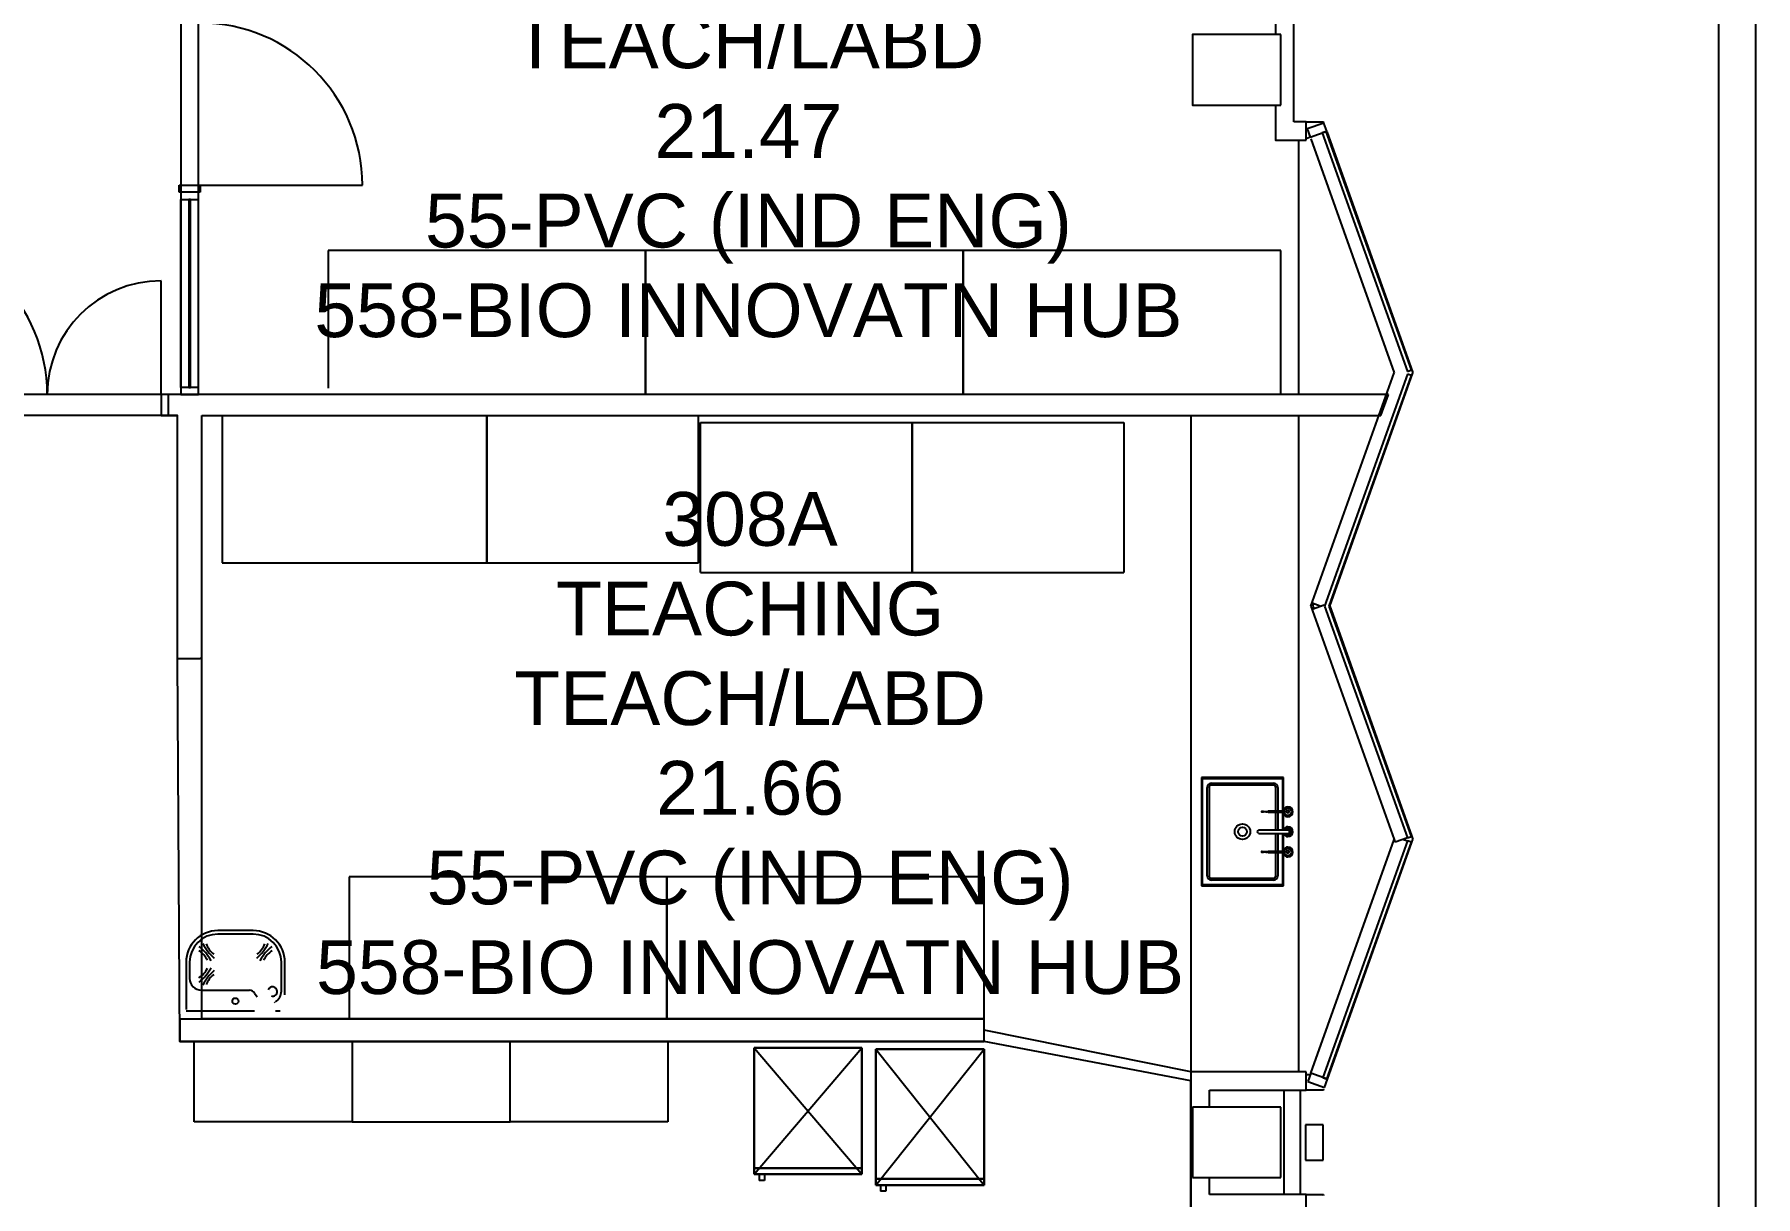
# Model space of a CAD drawing. Extents: x 15525 to 50715, y -3252 to 56414.
# Drawn here: x 40829 to 50586, y 32015 to 38602 of the extents above; entities that cross this region are included whole.
import ezdxf

# ---------------------------------------------------------------- set-up
doc = ezdxf.new("R2010")
doc.units = 0
doc.header["$MEASUREMENT"] = 0
for name, color, linetype in [('A-Column__Concrete', 7, 'CONTINUOUS'), ('A-Door', 252, 'CONTINUOUS'), ('A-Equipment', 252, 'CONTINUOUS'), ('A-Furniture', 252, 'CONTINUOUS'), ('A-Wall__Brick', 7, 'CONTINUOUS'), ('A-Wall__Stud', 252, 'CONTINUOUS'), ('A-Window', 7, 'CONTINUOUS'), ('H-Fixtures__Sink', 252, 'CONTINUOUS'), ('RM$', 7, 'CONTINUOUS'), ('RM$TXT', 4, 'CONTINUOUS')]:
    doc.layers.add(name, color=color, linetype=linetype)
doc.styles.add('Arial', font='arial.ttf')

msp = doc.modelspace()

# ---------------------------------------------------------------- linework, layer by layer
at = {"layer": 'A-Column__Concrete'}
for p, q in [((47393.6, 38602.1), (47393.6, 38202.1)), ((47893.6, 38602.1), (47393.6, 38602.1)), ((47893.6, 38202.1), (47893.6, 38602.1)), ((47393.6, 38202.1), (47893.6, 38202.1)), ((47393.6, 32522.1), (47393.6, 32122.1)), ((47893.6, 32522.1), (47393.6, 32522.1)), ((47893.6, 32122.1), (47893.6, 32522.1)), ((48133.6, 32422.1), (48033.6, 32422.1)), ((48033.6, 32422.1), (48033.6, 32222.1)), ((48133.6, 32222.1), (48133.6, 32422.1)), ((48033.6, 32222.1), (48133.6, 32222.1)), ((47393.6, 32122.1), (47893.6, 32122.1))]:
    msp.add_line(p, q, dxfattribs=at)
at = {"layer": 'A-Door'}
for p, q in [((41649.6, 37707.1), (41649.6, 37747.1)), ((41649.6, 37747.1), (41767.6, 37747.1)), ((41658.6, 37707.1), (41649.6, 37707.1)), ((41767.6, 37707.1), (41758.6, 37707.1)), ((41767.6, 37747.1), (42687.6, 37747.1)), ((41767.6, 37747.1), (41767.6, 37707.1)), ((41546.3, 36560.8), (41546.3, 37205.8)), ((41586.3, 36560.8), (41546.3, 36560.8)), ((41546.3, 36560.8), (41546.3, 36442.8)), ((41546.3, 36442.8), (41586.3, 36442.8))]:
    msp.add_line(p, q, dxfattribs=at)
at = {"layer": 'A-Door', "color": 252}
for centre, radius, start, end in [((41767.6, 37747.1), 920, 0, 90), ((39981.3, 36560.8), 920, 0, 90), ((41546.3, 36560.8), 645, 90, 180)]:
    msp.add_arc(centre, radius, start, end, dxfattribs=at)
at = {"layer": 'A-Equipment'}
for p, q in [((44909.4, 32141.6), (44909.4, 32857.6)), ((44909.4, 32857.6), (45519.4, 32857.6)), ((44909.4, 32141.6), (45519.4, 32857.6)), ((44909.4, 32857.6), (45519.4, 32141.6)), ((44909.4, 32857.6), (44909.4, 32176.6)), ((45519.4, 32857.6), (44909.4, 32857.6)), ((44909.4, 32857.6), (44909.4, 32176.6)), ((45519.4, 32857.6), (45519.4, 32141.6)), ((45519.4, 32176.6), (45519.4, 32857.6)), ((45597.6, 32079.6), (45597.6, 32849.6)), ((45597.6, 32849.6), (46213.6, 32849.6)), ((45597.6, 32079.6), (46213.6, 32849.6)), ((45597.6, 32849.6), (46213.6, 32079.6)), ((45597.6, 32849.6), (45597.6, 32114.6)), ((46213.6, 32849.6), (45597.6, 32849.6)), ((45597.6, 32849.6), (45597.6, 32114.6)), ((46213.6, 32849.6), (46213.6, 32079.6)), ((46213.6, 32114.6), (46213.6, 32849.6)), ((44909.4, 32176.6), (45519.4, 32176.6)), ((45503.1, 32176.6), (44909.4, 32176.6)), ((44909.4, 32176.6), (44909.4, 32141.6)), ((44909.4, 32176.6), (45519.4, 32176.6)), ((45519.4, 32141.6), (44909.4, 32141.6)), ((44909.4, 32141.6), (45519.4, 32141.6)), ((44937.4, 32141.6), (44937.4, 32106.6)), ((44967.4, 32106.6), (44937.4, 32106.6)), ((44967.4, 32141.6), (44967.4, 32106.6)), ((45519.4, 32176.6), (45503.1, 32176.6)), ((45519.4, 32141.6), (45519.4, 32176.6)), ((45597.6, 32114.6), (46213.6, 32114.6)), ((46197.3, 32114.6), (45597.6, 32114.6)), ((45597.6, 32114.6), (45597.6, 32079.6)), ((45597.6, 32114.6), (46213.6, 32114.6)), ((46213.6, 32114.6), (46197.3, 32114.6)), ((46213.6, 32079.6), (46213.6, 32114.6)), ((46213.6, 32079.6), (45597.6, 32079.6)), ((45597.6, 32079.6), (46213.6, 32079.6)), ((45625.6, 32079.6), (45625.6, 32044.6)), ((45655.6, 32044.6), (45625.6, 32044.6)), ((45655.6, 32079.6), (45655.6, 32044.6))]:
    msp.add_line(p, q, dxfattribs=at)
at = {"layer": 'A-Furniture'}
for p, q in [((47993.7, 38002.1), (47993.7, 36560.8)), ((44293.6, 37376.8), (42493.6, 37376.8)), ((42493.6, 37376.8), (42493.6, 36596.8)), ((46093.6, 37376.8), (44293.6, 37376.8)), ((44293.6, 37376.8), (44293.6, 36560.8)), ((44293.6, 36560.8), (44293.6, 37376.8)), ((47893.6, 37376.8), (46093.6, 37376.8)), ((46093.6, 37376.8), (46093.6, 36560.8)), ((46093.6, 36560.8), (46093.6, 37376.8)), ((47893.6, 36560.8), (47893.6, 37376.8)), ((41892.6, 36442.8), (41892.6, 35607.8)), ((43392.6, 35607.8), (43392.6, 36442.8)), ((43392.6, 36442.8), (43392.6, 35607.8)), ((44592.6, 35607.8), (44592.6, 36442.8)), ((44604.3, 35998.3), (44604.3, 36402.8)), ((44604.3, 36402.8), (45804.3, 36402.8)), ((45804.3, 36402.8), (45804.3, 35998.3)), ((45804.3, 35998.3), (45804.3, 36402.8)), ((45804.3, 36402.8), (47004.3, 36402.8)), ((47004.3, 36402.8), (47004.3, 35551.4)), ((47384.3, 36442.8), (47384.3, 35305.8)), ((47993.7, 36442.8), (47993.7, 32722.1)), ((44604.3, 35551.4), (44604.3, 35998.3)), ((45804.3, 35998.3), (45804.3, 35551.4)), ((45804.3, 35551.4), (45804.3, 35998.3)), ((41892.6, 35607.8), (43392.6, 35607.8)), ((43392.6, 35607.8), (44592.6, 35607.8)), ((44604.3, 35551.4), (45804.3, 35551.4)), ((45804.3, 35551.4), (47004.3, 35551.4)), ((47384.3, 35305.8), (47384.3, 32722.1)), ((44413.6, 33828.1), (42613.6, 33828.1)), ((42613.6, 33828.1), (42613.6, 33022.1)), ((44413.6, 33022.1), (44413.6, 33828.1)), ((46213.6, 33828.1), (44413.6, 33828.1)), ((44413.6, 33828.1), (44413.6, 33022.1)), ((46213.6, 33022.1), (46213.6, 33828.1)), ((41734.1, 32894.1), (42629.4, 32894.1)), ((41734.1, 32437.9), (41734.1, 32894.1)), ((43524.7, 32894.1), (42629.4, 32894.1)), ((42629.4, 32894.1), (42629.4, 32437.9)), ((42629.4, 32894.1), (42629.4, 32437.9)), ((43524.7, 32437.9), (43524.7, 32894.1)), ((43524.7, 32894.1), (44420, 32894.1)), ((43524.7, 32437.9), (43524.7, 32894.1)), ((44420, 32894.1), (44420, 32437.9)), ((42629.4, 32437.9), (41734.1, 32437.9)), ((42629.4, 32437.9), (43524.7, 32437.9)), ((44420, 32437.9), (43524.7, 32437.9))]:
    msp.add_line(p, q, dxfattribs=at)
at = {"layer": 'A-Wall__Brick'}
for p, q in [((47968.6, 38107.1), (47968.6, 38697.1)), ((47863.6, 38202.1), (47863.6, 38002.1)), ((48038.1, 38107.1), (47968.6, 38107.1)), ((48038.1, 38002.1), (48038.1, 38107.1)), ((47863.6, 38002.1), (48038.1, 38002.1)), ((41586.3, 36560.8), (41586.3, 36442.8)), ((48503.9, 36560.8), (41586.3, 36560.8)), ((48461.7, 36442.8), (48503.9, 36560.8)), ((41586.3, 36442.8), (41639.6, 36442.8)), ((41639.6, 35064.6), (41639.6, 36442.8)), ((41777.6, 36442.8), (48461.7, 36442.8)), ((41777.6, 35064.6), (41777.6, 36442.8)), ((48076, 35362.1), (48080.8, 35375.6)), ((48076, 35362.1), (48080.8, 35348.7)), ((41639.6, 35064.6), (41767.6, 35064.6)), ((41777.6, 35064.6), (41767.6, 35064.6)), ((48637.6, 34056.4), (48643.6, 34039.6)), ((48637.6, 34022.8), (48643.6, 34039.6)), ((41653.6, 33022.1), (41653.6, 32894.1)), ((41653.6, 33022.1), (46213.6, 33022.1)), ((46213.6, 32894.1), (46213.6, 33022.1)), ((41653.6, 32894.1), (46213.6, 32894.1)), ((47384.3, 32722.1), (47384.3, 31922.1)), ((48038.1, 32722.1), (47384.3, 32722.1)), ((48038.1, 32617.1), (48038.1, 32722.1)), ((47489.3, 32522.1), (47489.3, 32617.1)), ((47489.3, 32617.1), (48038.1, 32617.1)), ((47913.6, 32027.1), (47913.6, 32617.1)), ((48003.6, 32617.1), (48003.6, 32027.1)), ((48135.8, 32617.1), (48138.9, 32625.7)), ((47489.3, 32027.1), (47489.3, 32122.1)), ((48038.1, 32027.1), (47489.3, 32027.1)), ((48038.1, 31922.1), (48038.1, 32027.1))]:
    msp.add_line(p, q, dxfattribs=at)
at = {"layer": 'A-Wall__Stud'}
for p, q in [((50375.8, 56414.1), (50375.8, -717.9)), ((50585.8, 56414.1), (50585.8, -917.9))]:
    msp.add_line(p, q, dxfattribs=at)
at = {"layer": 'A-Window'}
for p, q in [((48038.1, 38107.1), (48135.8, 38107.1)), ((48138.4, 38100), (48135.8, 38107.1)), ((48061, 38019.3), (48038.1, 38011.1)), ((48064.1, 38010.5), (48537.4, 36684.6)), ((48152.4, 38051.9), (48129.7, 38043.8)), ((48129.7, 38043.8), (48612.2, 36692.4)), ((48634.8, 36700.4), (48152.4, 38051.9)), ((48155.3, 38052.6), (48643.6, 36684.6)), ((41658.6, 37707.1), (41658.6, 37667.1)), ((41758.6, 37707.1), (41658.6, 37707.1)), ((41658.6, 36600.8), (41658.6, 37667.1)), ((41658.6, 37667.1), (41758.6, 37667.1)), ((41703.6, 37667.1), (41703.6, 36600.8)), ((41713.6, 37667.1), (41703.6, 37667.1)), ((41713.6, 36600.8), (41713.6, 37667.1)), ((41758.6, 37667.1), (41758.6, 37707.1)), ((41758.6, 36600.8), (41758.6, 37667.1)), ((48612.2, 36692.4), (48634.8, 36700.4)), ((41703.6, 36600.8), (41713.6, 36600.8)), ((48065.3, 35362.1), (48537.4, 36684.6)), ((48612.2, 36676.9), (48142.9, 35362.1)), ((48168.3, 35362.1), (48634.8, 36668.8)), ((48171.5, 35362.1), (48643.6, 36684.6)), ((48634.8, 36668.8), (48612.2, 36676.9)), ((48065.3, 35362.1), (48537.4, 34039.6)), ((48118.4, 35362.1), (48071.3, 35378.9)), ((48071.3, 35345.3), (48140.1, 35369.9)), ((48142.9, 35362.1), (48612.2, 34047.4)), ((48634.8, 34055.4), (48168.3, 35362.1)), ((48169.9, 35366.6), (48637.6, 34056.4)), ((48612.2, 34047.4), (48634.8, 34055.4)), ((48637.6, 34056.4), (48634.8, 34055.4)), ((48064.1, 32713.7), (48537.4, 34039.6)), ((48612.2, 34031.9), (48132.9, 32689.2)), ((48155.5, 32681.1), (48634.8, 34023.8)), ((48158.3, 32680.1), (48637.6, 34022.8)), ((48537.4, 34039.6), (48543.4, 34022.8)), ((48612.2, 34047.4), (48543.4, 34022.8)), ((48590.5, 34039.6), (48612.2, 34031.9)), ((48634.8, 34023.8), (48612.2, 34031.9)), ((48634.8, 34023.8), (48637.6, 34022.8)), ((48038.1, 32707.1), (48061.8, 32707.1)), ((48132.9, 32689.2), (48155.5, 32681.1)), ((48135.8, 32617.1), (48038.1, 32617.1)), ((48038.1, 32027.1), (48135.8, 32027.1)), ((48138.9, 32018.5), (48135.8, 32027.1))]:
    msp.add_line(p, q, dxfattribs=at)
at = {"layer": 'A-Window', "extrusion": (0, 0, -1)}
for p, q in [((48138.4, 38100), (48044.2, 38066.4)), ((48044.2, 38066.4), (48061, 38019.3)), ((48155.2, 38052.9), (48138.4, 38100)), ((48061, 38019.3), (48155.2, 38052.9)), ((41658.6, 36600.8), (41658.6, 36560.8)), ((41758.6, 36600.8), (41658.6, 36600.8)), ((41758.6, 36560.8), (41758.6, 36600.8)), ((41658.6, 36560.8), (41758.6, 36560.8)), ((48064.1, 32713.7), (48047.3, 32666.6)), ((48158.3, 32680.1), (48064.1, 32713.7)), ((48047.3, 32666.6), (48141.5, 32633)), ((48141.5, 32633), (48158.3, 32680.1))]:
    msp.add_line(p, q, dxfattribs=at)
at = {"layer": 'H-Fixtures__Sink'}
for p, q in [((47909.5, 34390.6), (47444.5, 34390.6)), ((47444.5, 34390.6), (47444.5, 33775.6)), ((47450.4, 34384.7), (47903.6, 34384.7)), ((47450.4, 33781.5), (47450.4, 34384.7)), ((47502, 34358.1), (47852, 34358.1)), ((47851.8, 34347.3), (47502.2, 34347.3)), ((47903.6, 34384.7), (47903.6, 34198.7)), ((47909.5, 34198.7), (47909.5, 34390.6)), ((47477, 33833.1), (47477, 34333.1)), ((47487.8, 34332.9), (47487.8, 33833.3)), ((47866.2, 34091.4), (47866.2, 34332.9)), ((47877, 34333.1), (47877, 34092.1)), ((47784.3, 34198), (47784.3, 34195.4)), ((47824.6, 34193.6), (47784.3, 34195.4)), ((47784.4, 34198), (47824.6, 34199.6)), ((47786.8, 34195.5), (47786.8, 34197.8)), ((47825.8, 34199.6), (47824.3, 34199.6)), ((47825.8, 34199.6), (47824.3, 34199.6)), ((47824.3, 34193.6), (47825.8, 34193.6)), ((47824.3, 34193.6), (47825.8, 34193.6)), ((47827.5, 34199.6), (47825.8, 34199.6)), ((47827.5, 34199.6), (47825.8, 34199.6)), ((47825.8, 34193.6), (47827.5, 34193.6)), ((47825.8, 34193.6), (47827.5, 34193.6)), ((47826.6, 34198), (47826.6, 34195.2)), ((47912.8, 34199.7), (47827.5, 34199.7)), ((47827.5, 34193.7), (47912.8, 34193.7)), ((47903.6, 34194.6), (47903.6, 34092.5)), ((47909.5, 34092.5), (47909.5, 34194.6)), ((47866.2, 33833.3), (47866.2, 34075.5)), ((47877, 34074.3), (47877, 33833.1)), ((47903.6, 34073.7), (47903.6, 33970.8)), ((47909.5, 33970.8), (47909.5, 34073.7)), ((47784.3, 33970), (47784.3, 33967.5)), ((47824.6, 33965.7), (47784.3, 33967.5)), ((47784.4, 33970.1), (47824.6, 33971.7)), ((47786.8, 33967.6), (47786.8, 33969.9)), ((47825.8, 33971.7), (47824.3, 33971.7)), ((47825.8, 33971.7), (47824.3, 33971.7)), ((47824.3, 33965.7), (47825.8, 33965.7)), ((47824.3, 33965.7), (47825.8, 33965.7)), ((47827.5, 33971.7), (47825.8, 33971.7)), ((47827.5, 33971.7), (47825.8, 33971.7)), ((47825.8, 33965.7), (47827.5, 33965.7)), ((47825.8, 33965.7), (47827.5, 33965.7)), ((47826.6, 33970.1), (47826.6, 33967.3)), ((47915.5, 33971.7), (47827.5, 33971.7)), ((47827.5, 33965.7), (47915.5, 33965.7)), ((47903.6, 33966.7), (47903.6, 33781.5)), ((47909.5, 33775.6), (47909.5, 33966.7)), ((47444.5, 33775.6), (47909.5, 33775.6)), ((47903.6, 33781.5), (47450.4, 33781.5)), ((47852, 33808.1), (47502, 33808.1)), ((47502.2, 33818.9), (47851.8, 33818.9)), ((42068.3, 33522.6), (41868.3, 33522.6)), ((42068.3, 33502.6), (41868.3, 33502.6)), ((41688.3, 33342.6), (41688.3, 33074.6)), ((41708.3, 33342.6), (41708.3, 33251.6)), ((42228.4, 33179.6), (42228.4, 33342.6)), ((42248.4, 33158.1), (42248.4, 33342.6)), ((41775.3, 33184.6), (42048.6, 33184.6)), ((42076.5, 33168.7), (42091.5, 33147.2)), ((41688.3, 33067.6), (42076.3, 33067.6)), ((42195.4, 33067.6), (42221.3, 33067.6))]:
    msp.add_line(p, q, dxfattribs=at)
at = {"layer": 'H-Fixtures__Sink', "flags": 128}
for points in [[(47934.6, 34092.6), (47934.5, 34092.6), (47934.4, 34092.6), (47934, 34092.6), (47933.6, 34092.6), (47933, 34092.6), (47932.2, 34092.6), (47931.4, 34092.6), (47930.4, 34092.6), (47929.3, 34092.6), (47928.1, 34092.6), (47926.8, 34092.6), (47925.3, 34092.6), (47923.7, 34092.6), (47922, 34092.6), (47920.2, 34092.6), (47918.3, 34092.6), (47916.3, 34092.6), (47914.1, 34092.6), (47911.9, 34092.6), (47909.6, 34092.6), (47907.2, 34092.6), (47904.7, 34092.6), (47902.1, 34092.6), (47899.4, 34092.6), (47896.7, 34092.6), (47893.9, 34092.6), (47891, 34092.6), (47888.1, 34092.6), (47885.1, 34092.6), (47882, 34092.6), (47878.9, 34092.6), (47875.8, 34092.6), (47872.6, 34092.6), (47869.4, 34092.6), (47866.1, 34092.6), (47862.9, 34092.6), (47859.6, 34092.6), (47856.3, 34092.6), (47853, 34092.6), (47849.7, 34092.6), (47846.4, 34092.6), (47843.1, 34092.6), (47839.9, 34092.6), (47836.6, 34092.6), (47833.4, 34092.6), (47830.2, 34092.6), (47827, 34092.6), (47823.9, 34092.6), (47820.8, 34092.6), (47817.8, 34092.6), (47814.8, 34092.6), (47811.9, 34092.6), (47809, 34092.6), (47806.3, 34092.6), (47803.6, 34092.6), (47800.9, 34092.6), (47798.4, 34092.6), (47795.9, 34092.6), (47793.6, 34092.6), (47791.3, 34092.6), (47789.1, 34092.6), (47787, 34092.6), (47785, 34092.6), (47783.2, 34092.6), (47781.4, 34092.6), (47779.8, 34092.6), (47778.2, 34092.6), (47776.8, 34092.6), (47775.5, 34092.6), (47774.4, 34092.6), (47773.3, 34092.6), (47772.4, 34092.6), (47771.6, 34092.6), (47771, 34092.6), (47770.4, 34092.6), (47770, 34092.6), (47769.8, 34092.6), (47769.6, 34092.6), (47769.6, 34092.6)], [(47769.6, 34073.6), (47769.7, 34073.6), (47769.9, 34073.6), (47770.2, 34073.6), (47770.7, 34073.6), (47771.3, 34073.6), (47772, 34073.6), (47772.8, 34073.6), (47773.8, 34073.6), (47774.9, 34073.6), (47776.1, 34073.6), (47777.5, 34073.6), (47778.9, 34073.6), (47780.5, 34073.6), (47782.2, 34073.6), (47784, 34073.6), (47785.9, 34073.6), (47788, 34073.6), (47790.1, 34073.6), (47792.3, 34073.6), (47794.6, 34073.6), (47797, 34073.6), (47799.5, 34073.6), (47802.1, 34073.6), (47804.8, 34073.6), (47807.5, 34073.6), (47810.4, 34073.6), (47813.2, 34073.6), (47816.2, 34073.6), (47819.2, 34073.6), (47822.2, 34073.6), (47825.3, 34073.6), (47828.5, 34073.6), (47831.6, 34073.6), (47834.9, 34073.6), (47838.1, 34073.6), (47841.4, 34073.6), (47844.6, 34073.6), (47847.9, 34073.6), (47851.2, 34073.6), (47854.5, 34073.6), (47857.8, 34073.6), (47861.1, 34073.6), (47864.4, 34073.6), (47867.6, 34073.6), (47870.9, 34073.6), (47874.1, 34073.6), (47877.2, 34073.6), (47880.3, 34073.6), (47883.4, 34073.6), (47886.4, 34073.6), (47889.4, 34073.6), (47892.3, 34073.6), (47895.2, 34073.6), (47898, 34073.6), (47900.7, 34073.6), (47903.3, 34073.6), (47905.8, 34073.6), (47908.3, 34073.6), (47910.7, 34073.6), (47912.9, 34073.6), (47915.1, 34073.6), (47917.2, 34073.6), (47919.2, 34073.6), (47921.1, 34073.6), (47922.8, 34073.6), (47924.5, 34073.6), (47926, 34073.6), (47927.4, 34073.6), (47928.7, 34073.6), (47929.8, 34073.6), (47930.9, 34073.6), (47931.8, 34073.6), (47932.6, 34073.6), (47933.3, 34073.6), (47933.8, 34073.6), (47934.2, 34073.6), (47934.5, 34073.6), (47934.6, 34073.6), (47934.6, 34073.6)]]:
    msp.add_lwpolyline(points, dxfattribs=at)
at = {"layer": 'H-Fixtures__Sink'}
for centre, radius in [((47677, 34083.1), 44.2), ((47677, 34083.1), 25), ((41968.3, 33122.6), 17.5)]:
    msp.add_circle(centre, radius, dxfattribs=at)
for centre, radius, start, end in [((47502, 34333.1), 25, 90, 180), ((47502.2, 34332.9), 14.4, 90, 180), ((47851.8, 34332.9), 14.4, 0, 90), ((47852, 34333.1), 25, 0, 90), ((47934.6, 34195.7), 28, 90, 150), ((47934.6, 34195.7), 28, 210, 270), ((47934.6, 34195.9), 20, 90, 270), ((47934.4, 34196.8), 8, 90, 270), ((47934.4, 34196.8), 8, 90, 270), ((47934.4, 34196.8), 8, 270, 90), ((47934.4, 34196.8), 8, 270, 90), ((47934.6, 34195.7), 28, 270, 90), ((47934.6, 34195.9), 20, 270, 90), ((47769.6, 34083.1), 9.5, 120, 180), ((47769.6, 34083.1), 9.5, 180, 240), ((47769.6, 34083.1), 9.5, 90, 105), ((47769.6, 34083.1), 9.5, 255, 285), ((47934.6, 34083.2), 28, 90, 150), ((47934.6, 34083.2), 28, 210, 270), ((47934.6, 34083.1), 17, 90, 146.19463), ((47934.6, 34083.1), 17, 213.80537, 270), ((47934.6, 34083.2), 28, 270, 90), ((47934.6, 34083.1), 17, 270, 90), ((47934.6, 34083.1), 9.5, 75, 90), ((47934.6, 34083.1), 9.5, 270, 285), ((47934.6, 34083.1), 9.5, 0, 60), ((47934.6, 34083.1), 9.5, 300, 0), ((47934.6, 33967.9), 28, 90, 150), ((47934.6, 33967.7), 20, 90, 270), ((47934.4, 33968.2), 8, 90, 270), ((47934.4, 33968.2), 8, 90, 270), ((47934.4, 33968.2), 8, 270, 90), ((47934.4, 33968.2), 8, 270, 90), ((47934.6, 33967.9), 28, 270, 90), ((47934.6, 33967.7), 20, 270, 90), ((47934.6, 33967.9), 28, 210, 270), ((47502, 33833.1), 25, 180, 270), ((47502.2, 33833.3), 14.4, 180, 270), ((47851.8, 33833.3), 14.4, 270, 0), ((47852, 33833.1), 25, 270, 0), ((41868.3, 33342.6), 180, 90, 180), ((41868.3, 33342.6), 160, 90, 180), ((42068.3, 33342.6), 180, 0, 90), ((42068.3, 33342.6), 160, 0, 90), ((41686.2, 33294.7), 136.3, 25.81469, 56.59573), ((41595.9, 33224.3), 266.5, 28.62519, 51.37481), ((42021.4, 33568.8), 266.5, 206.62519, 229.37481), ((41929.1, 33496.6), 136.3, 201.40427, 232.18531), ((41915.3, 33568.8), 266.5, 310.62519, 333.37481), ((42007.6, 33496.6), 136.3, 307.81469, 338.59573), ((42340.8, 33224.3), 266.5, 128.62519, 151.37481), ((42250.5, 33294.7), 136.3, 123.40427, 154.18531), ((41686.2, 33368.3), 136.3, 303.40427, 334.18531), ((41595.9, 33438.7), 266.5, 308.62519, 331.37481), ((42021.4, 33094.2), 266.5, 130.62519, 153.37481), ((41929.1, 33166.4), 136.3, 127.81469, 158.59573), ((41775.3, 33251.6), 66.9, 180, 270), ((42045.1, 33146.1), 38.7, 35.66046, 84.674), ((42178.3, 33177.6), 26.5, 0, 161.26857), ((42178.3, 33177.6), 26.5, 256.65347, 0), ((42155.9, 33179.6), 72.4, 303.05458, 0), ((42155.9, 33179.6), 72.4, 297.59618, 300.21925)]:
    msp.add_arc(centre, radius, start, end, dxfattribs=at)
for centre, major_axis, ratio, start_param, end_param in [((47824.3, 34196.6), (0, -3), 0.707107, 1.570796, 4.18879), ((47824.3, 34196.6), (0, -3), 0.707107, 1.570796, 4.18879), ((47824.3, 34196.6), (0, -3), 0.707107, 5.235988, 7.853982), ((47824.3, 34196.6), (0, -3), 0.707107, 5.235988, 7.853982), ((47824.7, 34196.6), (0, -3.02), 0.707107, 2.052446, 4.300642), ((47824.7, 34196.6), (0, -3.02), 0.707107, 5.124135, 6.248234), ((47824.7, 34196.6), (0, -3.02), 0.707107, 6.250124, 7.372332), ((47827.5, 34196.6), (0, -3), 0.422618, 1.570796, 4.18879), ((47827.5, 34196.6), (0, -3), 0.422618, 1.570796, 4.18879), ((47827.5, 34196.7), (0, -3), 0.422618, 1.570796, 4.18879), ((47827.5, 34196.7), (0, -3), 0.422618, 5.235988, 7.853982), ((47827.5, 34196.6), (0, -3), 0.422618, 5.235988, 7.853982), ((47827.5, 34196.6), (0, -3), 0.422618, 5.235988, 7.853982), ((47824.3, 33968.7), (0, -3), 0.707107, 1.570796, 4.18879), ((47824.3, 33968.7), (0, -3), 0.707107, 1.570796, 4.18879), ((47824.3, 33968.7), (0, -3), 0.707107, 5.235988, 7.853982), ((47824.3, 33968.7), (0, -3), 0.707107, 5.235988, 7.853982), ((47824.7, 33968.7), (0, -3.02), 0.707107, 2.052446, 4.300642), ((47824.7, 33968.7), (0, -3.02), 0.707107, 5.124135, 6.248234), ((47824.7, 33968.7), (0, -3.02), 0.707107, 6.250124, 7.372332), ((47827.5, 33968.7), (0, -3), 0.422618, 1.570796, 4.18879), ((47827.5, 33968.7), (0, -3), 0.422618, 1.570796, 4.18879), ((47827.5, 33968.7), (0, -3), 0.422618, 1.570796, 4.18879), ((47827.5, 33968.7), (0, -3), 0.422618, 5.235988, 7.853982), ((47827.5, 33968.7), (0, -3), 0.422618, 5.235988, 7.853982), ((47827.5, 33968.7), (0, -3), 0.422618, 5.235988, 7.853982)]:
    msp.add_ellipse(centre, major_axis=major_axis, ratio=ratio, start_param=start_param, end_param=end_param, dxfattribs=at)
for points in [[(47786.8, 34197.8), (47786.2, 34197.8), (47785, 34197.9), (47784.2, 34197.9), (47784.3, 34198), (47785.3, 34198), (47787.2, 34198), (47789.6, 34198), (47792.2, 34198), (47794.7, 34197.9), (47796, 34197.8), (47796.5, 34197.8)], [(47796.5, 34195.5), (47796, 34195.5), (47794.7, 34195.5), (47792.2, 34195.4), (47789.6, 34195.4), (47787.2, 34195.4), (47785.3, 34195.4), (47784.3, 34195.4), (47784.2, 34195.4), (47785, 34195.5), (47786.2, 34195.5), (47786.8, 34195.5)], [(47796.5, 34197.6), (47793.3, 34197.6), (47790.1, 34197.7), (47786.8, 34197.8)], [(47786.8, 34195.5), (47790.1, 34195.6), (47793.3, 34195.7), (47796.5, 34195.7)], [(47796.5, 34197.8), (47801.5, 34197.6), (47811.5, 34197.5), (47821.6, 34197.8), (47826.6, 34198)], [(47826.6, 34195.2), (47821.6, 34195.5), (47811.5, 34195.8), (47801.5, 34195.7), (47796.5, 34195.5)], [(47809.5, 34195.7), (47812, 34195.7), (47814.5, 34195.7), (47817, 34195.6)], [(47786.8, 33969.9), (47786.2, 33969.9), (47785, 33970), (47784.2, 33970), (47784.3, 33970.1), (47785.3, 33970.1), (47787.2, 33970.1), (47789.6, 33970.1), (47792.2, 33970.1), (47794.7, 33970), (47796, 33969.9), (47796.5, 33969.9)], [(47796.5, 33967.6), (47796, 33967.6), (47794.7, 33967.6), (47792.2, 33967.5), (47789.6, 33967.5), (47787.2, 33967.5), (47785.3, 33967.5), (47784.3, 33967.5), (47784.2, 33967.5), (47785, 33967.6), (47786.2, 33967.6), (47786.8, 33967.6)], [(47796.5, 33969.7), (47793.3, 33969.7), (47790.1, 33969.8), (47786.8, 33969.9)], [(47786.8, 33967.6), (47790.1, 33967.7), (47793.3, 33967.8), (47796.5, 33967.8)], [(47796.5, 33969.9), (47801.5, 33969.7), (47811.5, 33969.6), (47821.6, 33969.9), (47826.6, 33970.1)], [(47826.6, 33967.3), (47821.6, 33967.6), (47811.5, 33967.9), (47801.5, 33967.8), (47796.5, 33967.6)], [(47809.5, 33967.8), (47812, 33967.8), (47814.5, 33967.8), (47817, 33967.7)]]:
    msp.add_open_spline(points, degree=3, dxfattribs=at)
for points, knots in [([(47824.3, 34198.1), (47824.4, 34198.6), (47824.8, 34199.2), (47825.3, 34199.6), (47825.8, 34199.7), (47826.3, 34199.6), (47826.7, 34199.3), (47827, 34198.8), (47827.3, 34198.2), (47827.5, 34197.4), (47827.5, 34196.9), (47827.5, 34196.6)], [0.1666667, 0.1666667, 0.1666667, 0.1666667, 0.3333333, 0.4166667, 0.5, 0.5833333, 0.6666667, 0.75, 0.8333333, 0.9166667, 1, 1, 1, 1]), ([(47824.3, 34198.1), (47824.4, 34198.6), (47824.8, 34199.2), (47825.3, 34199.6), (47825.8, 34199.7), (47826.3, 34199.6), (47826.7, 34199.3), (47827, 34198.8), (47827.3, 34198.2), (47827.5, 34197.4), (47827.5, 34196.9), (47827.5, 34196.6)], [0.1666667, 0.1666667, 0.1666667, 0.1666667, 0.3333333, 0.4166667, 0.5, 0.5833333, 0.6666667, 0.75, 0.8333333, 0.9166667, 1, 1, 1, 1]), ([(47827.5, 34196.6), (47827.5, 34196.1), (47827.4, 34195.1), (47826.8, 34194.1), (47826.3, 34193.7), (47825.8, 34193.6), (47825.3, 34193.7), (47824.9, 34194), (47824.5, 34194.5), (47824.4, 34194.9), (47824.3, 34195.1)], [0, 0, 0, 0, 0.1666667, 0.3333333, 0.4166667, 0.5, 0.5833333, 0.6666667, 0.75, 0.8333333, 0.8333333, 0.8333333, 0.8333333]), ([(47827.5, 34196.6), (47827.5, 34196.1), (47827.4, 34195.1), (47826.8, 34194.1), (47826.3, 34193.7), (47825.8, 34193.6), (47825.3, 34193.7), (47824.9, 34194), (47824.5, 34194.5), (47824.4, 34194.9), (47824.3, 34195.1)], [0, 0, 0, 0, 0.1666667, 0.3333333, 0.4166667, 0.5, 0.5833333, 0.6666667, 0.75, 0.8333333, 0.8333333, 0.8333333, 0.8333333]), ([(47824.3, 33970.2), (47824.4, 33970.7), (47824.8, 33971.3), (47825.3, 33971.7), (47825.8, 33971.8), (47826.3, 33971.7), (47826.7, 33971.4), (47827, 33970.9), (47827.3, 33970.2), (47827.5, 33969.5), (47827.5, 33969), (47827.5, 33968.7)], [0.1666667, 0.1666667, 0.1666667, 0.1666667, 0.3333333, 0.4166667, 0.5, 0.5833333, 0.6666667, 0.75, 0.8333333, 0.9166667, 1, 1, 1, 1]), ([(47824.3, 33970.2), (47824.4, 33970.7), (47824.8, 33971.3), (47825.3, 33971.7), (47825.8, 33971.8), (47826.3, 33971.7), (47826.7, 33971.4), (47827, 33970.9), (47827.3, 33970.2), (47827.5, 33969.5), (47827.5, 33969), (47827.5, 33968.7)], [0.1666667, 0.1666667, 0.1666667, 0.1666667, 0.3333333, 0.4166667, 0.5, 0.5833333, 0.6666667, 0.75, 0.8333333, 0.9166667, 1, 1, 1, 1]), ([(47827.5, 33968.7), (47827.5, 33968.2), (47827.4, 33967.2), (47826.8, 33966.2), (47826.3, 33965.8), (47825.8, 33965.7), (47825.3, 33965.8), (47824.9, 33966.1), (47824.5, 33966.6), (47824.4, 33967), (47824.3, 33967.2)], [0, 0, 0, 0, 0.1666667, 0.3333333, 0.4166667, 0.5, 0.5833333, 0.6666667, 0.75, 0.8333333, 0.8333333, 0.8333333, 0.8333333]), ([(47827.5, 33968.7), (47827.5, 33968.2), (47827.4, 33967.2), (47826.8, 33966.2), (47826.3, 33965.8), (47825.8, 33965.7), (47825.3, 33965.8), (47824.9, 33966.1), (47824.5, 33966.6), (47824.4, 33967), (47824.3, 33967.2)], [0, 0, 0, 0, 0.1666667, 0.3333333, 0.4166667, 0.5, 0.5833333, 0.6666667, 0.75, 0.8333333, 0.8333333, 0.8333333, 0.8333333])]:
    msp.add_open_spline(points, degree=3, knots=knots, dxfattribs=at)
at = {"layer": 'RM$', "flags": 128}
for points in [[(30712.6, 43685.1), (33110.6, 43685.1), (33110.6, 43323.1), (38282.1, 43323.6), (38282.1, 43313.6), (39802.1, 43313.6), (39802.1, 44780.5), (40263, 44780.5), (40263, 44870.5), (40263, 44880.5), (39802.1, 44880.5), (39802.1, 45834.1), (40150, 45834.1), (40150, 47477.1), (41658.6, 47472.1), (41658.6, 36560.8), (39806.6, 36560.8), (39806.6, 41501.1), (30703.6, 41501.1)], [(41758.6, 40050.6), (47993.7, 40050.6), (47993.7, 38802.1), (47863.6, 38802.1), (47863.6, 38602.1), (47393.6, 38602.1), (47393.6, 38202.1), (47863.6, 38202.1), (47863.6, 38002.1), (47993.7, 38002.1), (47993.7, 36560.8), (41758.6, 36560.8)], [(41777.6, 36442.8), (47993.7, 36442.8), (47993.7, 32722.1), (47384.3, 32722.1), (46213.6, 32958.1), (46213.6, 33022.1), (41777.6, 33022.1)]]:
    msp.add_lwpolyline(points, close=True, dxfattribs=at)
msp.add_lwpolyline([(41764.6, 14928.2), (41764.6, 29051.1), (42092.6, 29051.1), (42092.6, 30861.1), (45276.6, 30861.1), (45276.6, 30252.1), (48411.6, 30252.1), (48537.4, 30604.6), (48069.5, 31915.5), (48038.1, 31922.1), (47384.3, 31922.1), (47384.3, 32671.8), (46213.6, 32894.1), (41653.6, 32894.1), (41639.6, 35064.6), (41639.6, 36442.8), (39806.6, 36442.8)], dxfattribs=at)

# ---------------------------------------------------------------- texts
at = {"layer": 'RM$TXT', "char_height": 304.8, "attachment_point": 8, "style": 'Arial'}
for s, insert in [('306^M^JTEACHING^M^JTEACH/LABD^M^J21.47^M^J55-PVC (IND ENG)^M^J558-BIO INNOVATN HUB^M^J', (44876.2, 36882.1)), ('308A^M^JTEACHING^M^JTEACH/LABD^M^J21.66^M^J55-PVC (IND ENG)^M^J558-BIO INNOVATN HUB^M^J', (44885.7, 33158.8)), ('353B^M^JSTORES^M^JSTORE^M^J.83^M^J55-PVC (IND ENG)^M^J558-BIO INNOVATN HUB^M^J', (38799.1, 30806.5))]:
    msp.add_mtext(s, dxfattribs=dict(at, insert=insert))

doc.saveas('drawing.dxf')
